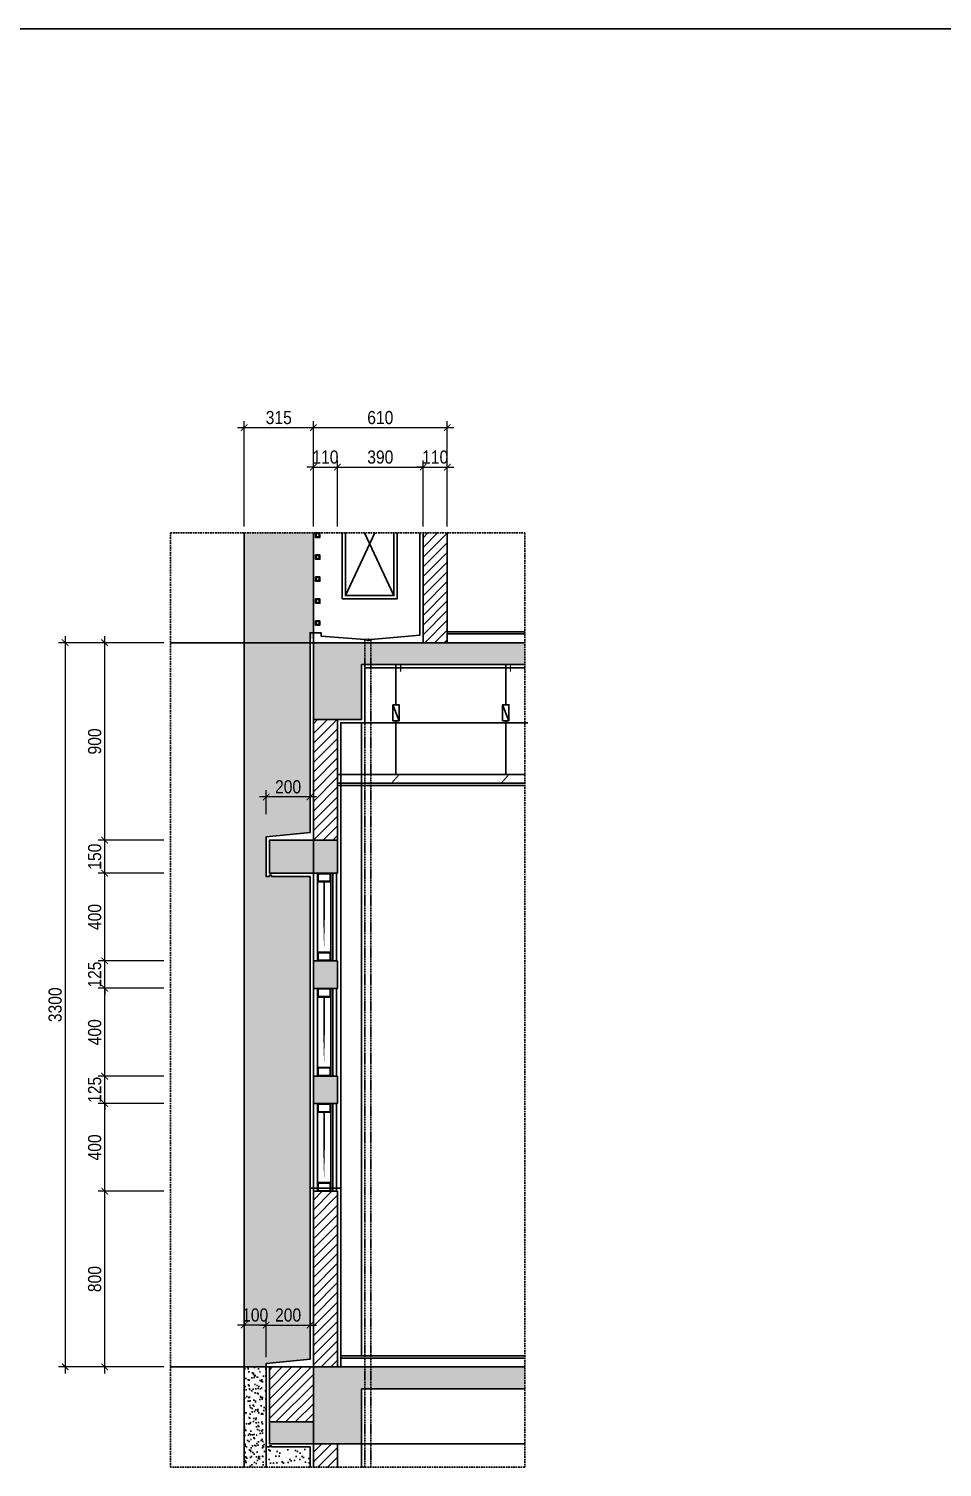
# Model space of a CAD drawing. Header units: millimetres. Extents: x -82962 to 19744, y -138000 to 4535.
# Drawn here: x 1487 to 5648, y -102815 to -96261 of the extents above; entities that cross this region are included whole.
import ezdxf

# ---------------------------------------------------------------- set-up
doc = ezdxf.new("R2010")
doc.units = ezdxf.units.MM
doc.header["$LTSCALE"] = 1000
doc.header["$MEASUREMENT"] = 0
doc.header["$PDMODE"] = 3
doc.linetypes.add('HIDDEN', pattern=[0.375, 0.25, -0.125])
doc.layers.get('0').update_dxf_attribs({"lineweight": 30})
doc.layers.get('DEFPOINTS').update_dxf_attribs({"color": 4, "lineweight": 30})
doc.layers.add('THAY', color=4, linetype='Continuous', lineweight=30)
doc.styles.add('ARIAL', font='arial.ttf', dxfattribs={"width": 0.85})
doc.dimstyles.new('DIM 1-100', dxfattribs={"dimscale": 0, "dimtxt": 2, "dimasz": 1, "dimexe": 1, "dimexo": 1, "dimgap": 0.5, "dimtad": 1, "dimdec": 4, "dimrnd": 1, "dimdsep": 46, "dimtxsty": 'ARIAL', "dimblk1": 'ARCHTICK', "dimblk2": 'ARCHTICK', "dimsah": 1, "dimcen": 2, "dimdle": 1, "dimclrd": 9, "dimclre": 9, "dimclrt": 1, "dimadec": 0, "dimazin": 0, "dimtfac": 1, "dimtdec": 4, "dimtix": 1, "dimtmove": 2, "dimatfit": 3, "dimldrblk": 'DOT', "dimfxl": 1, "dimtvp": 1, "dimtolj": 1, "dimarcsym": 0})

# ---------------------------------------------------------------- blocks, each defined once
blk = doc.blocks.new('_ARCHTICK')
at = {"color": 0, "linetype": 'ByBlock', "const_width": 0.15}
blk.add_lwpolyline([(-0.5, -0.5), (0.5, 0.5)], dxfattribs=at)
blk = doc.blocks.new('*D833')
at = {"layer": 'DEFPOINTS', "color": 0, "ltscale": 0.2, "transparency": 16777216}
for p in [(1833.3, -101558.1), (2133.3, -101558.1), (2133.3, -102358.1)]:
    blk.add_point(p, dxfattribs=at)
at = {"layer": 'THAY', "color": 9, "lineweight": -2, "ltscale": 0.2, "transparency": 16777216}
for p, q in [((1833.3, -102388.1), (1833.3, -101528.1)), ((2103.3, -101558.1), (1803.3, -101558.1)), ((2103.3, -102358.1), (1803.3, -102358.1))]:
    blk.add_line(p, q, dxfattribs=at)
at = {"layer": 'THAY', "color": 9, "lineweight": -2, "ltscale": 0.2, "transparency": 16777216, "xscale": 30, "yscale": 30, "zscale": 30}
for p, rotation in [((1833.3, -101558.1), 90), ((1833.3, -102358.1), 270)]:
    blk.add_blockref('_ARCHTICK', p, dxfattribs=dict(at, rotation=rotation))
at = {"layer": 'THAY', "color": 1, "ltscale": 0.2, "transparency": 16777216, "insert": (1787.7, -101958.1), "char_height": 60, "attachment_point": 5, "rotation": 90, "style": 'ARIAL'}
blk.add_mtext('\\A1;800', dxfattribs=at)
blk = doc.blocks.new('_DOT')
at = {"color": 0, "linetype": 'ByBlock', "ltscale": 10}
blk.add_line((-0.5, 0), (-1, 0), dxfattribs=at)
at = {"color": 0, "linetype": 'ByBlock', "ltscale": 10, "const_width": 0.5}
blk.add_lwpolyline([(-0.25, 0, 1), (0.25, 0, 1)], format="xyb", close=True, dxfattribs=at)
blk = doc.blocks.new('*D834')
at = {"layer": 'DEFPOINTS', "color": 0, "ltscale": 0.2, "transparency": 16777216}
for p in [(1833.3, -101158.1), (2133.3, -101158.1), (2133.3, -101558.1)]:
    blk.add_point(p, dxfattribs=at)
at = {"layer": 'THAY', "color": 9, "lineweight": -2, "ltscale": 0.2, "transparency": 16777216}
for p, q in [((1833.3, -101588.1), (1833.3, -101128.1)), ((2103.3, -101158.1), (1803.3, -101158.1)), ((2103.3, -101558.1), (1803.3, -101558.1))]:
    blk.add_line(p, q, dxfattribs=at)
at = {"layer": 'THAY', "color": 9, "lineweight": -2, "ltscale": 0.2, "transparency": 16777216, "xscale": 30, "yscale": 30, "zscale": 30}
for p, rotation in [((1833.3, -101158.1), 90), ((1833.3, -101558.1), 270)]:
    blk.add_blockref('_ARCHTICK', p, dxfattribs=dict(at, rotation=rotation))
at = {"layer": 'THAY', "color": 1, "ltscale": 0.2, "transparency": 16777216, "insert": (1787.7, -101358.1), "char_height": 60, "attachment_point": 5, "rotation": 90, "style": 'ARIAL'}
blk.add_mtext('\\A1;400', dxfattribs=at)
blk = doc.blocks.new('*D835')
at = {"layer": 'DEFPOINTS', "color": 0, "ltscale": 0.2, "transparency": 16777216}
for p in [(1833.3, -101033.1), (2133.3, -101033.1), (2133.3, -101158.1)]:
    blk.add_point(p, dxfattribs=at)
at = {"layer": 'THAY', "color": 9, "lineweight": -2, "ltscale": 0.2, "transparency": 16777216}
for p, q in [((1833.3, -101033.1), (1833.3, -101003.1)), ((2103.3, -101033.1), (1803.3, -101033.1)), ((1833.3, -101158.1), (1833.3, -101033.1)), ((2103.3, -101158.1), (1803.3, -101158.1)), ((1833.3, -101158.1), (1833.3, -101188.1))]:
    blk.add_line(p, q, dxfattribs=at)
at = {"layer": 'THAY', "color": 9, "lineweight": -2, "ltscale": 0.2, "transparency": 16777216, "xscale": 30, "yscale": 30, "zscale": 30}
for p, rotation in [((1833.3, -101033.1), 270), ((1833.3, -101158.1), 90)]:
    blk.add_blockref('_ARCHTICK', p, dxfattribs=dict(at, rotation=rotation))
at = {"layer": 'THAY', "color": 1, "ltscale": 0.2, "transparency": 16777216, "insert": (1787.7, -101095.6), "char_height": 60, "attachment_point": 5, "rotation": 90, "style": 'ARIAL'}
blk.add_mtext('\\A1;125', dxfattribs=at)
blk = doc.blocks.new('*D836')
at = {"layer": 'DEFPOINTS', "color": 0, "ltscale": 0.2, "transparency": 16777216}
for p in [(1833.3, -100633.1), (2133.3, -100633.1), (2133.3, -101033.1)]:
    blk.add_point(p, dxfattribs=at)
at = {"layer": 'THAY', "color": 9, "lineweight": -2, "ltscale": 0.2, "transparency": 16777216}
for p, q in [((1833.3, -101063.1), (1833.3, -100603.1)), ((2103.3, -100633.1), (1803.3, -100633.1)), ((2103.3, -101033.1), (1803.3, -101033.1))]:
    blk.add_line(p, q, dxfattribs=at)
at = {"layer": 'THAY', "color": 9, "lineweight": -2, "ltscale": 0.2, "transparency": 16777216, "xscale": 30, "yscale": 30, "zscale": 30}
for p, rotation in [((1833.3, -100633.1), 90), ((1833.3, -101033.1), 270)]:
    blk.add_blockref('_ARCHTICK', p, dxfattribs=dict(at, rotation=rotation))
at = {"layer": 'THAY', "color": 1, "ltscale": 0.2, "transparency": 16777216, "insert": (1787.7, -100833.1), "char_height": 60, "attachment_point": 5, "rotation": 90, "style": 'ARIAL'}
blk.add_mtext('\\A1;400', dxfattribs=at)
blk = doc.blocks.new('*D837')
at = {"layer": 'DEFPOINTS', "color": 0, "ltscale": 0.2, "transparency": 16777216}
for p in [(1833.3, -100508.1), (2133.3, -100508.1), (2133.3, -100633.1)]:
    blk.add_point(p, dxfattribs=at)
at = {"layer": 'THAY', "color": 9, "lineweight": -2, "ltscale": 0.2, "transparency": 16777216}
for p, q in [((1833.3, -100508.1), (1833.3, -100478.1)), ((2103.3, -100508.1), (1803.3, -100508.1)), ((1833.3, -100633.1), (1833.3, -100508.1)), ((2103.3, -100633.1), (1803.3, -100633.1)), ((1833.3, -100633.1), (1833.3, -100663.1))]:
    blk.add_line(p, q, dxfattribs=at)
at = {"layer": 'THAY', "color": 9, "lineweight": -2, "ltscale": 0.2, "transparency": 16777216, "xscale": 30, "yscale": 30, "zscale": 30}
for p, rotation in [((1833.3, -100508.1), 270), ((1833.3, -100633.1), 90)]:
    blk.add_blockref('_ARCHTICK', p, dxfattribs=dict(at, rotation=rotation))
at = {"layer": 'THAY', "color": 1, "ltscale": 0.2, "transparency": 16777216, "insert": (1787.7, -100570.6), "char_height": 60, "attachment_point": 5, "rotation": 90, "style": 'ARIAL'}
blk.add_mtext('\\A1;125', dxfattribs=at)
blk = doc.blocks.new('*D838')
at = {"layer": 'DEFPOINTS', "color": 0, "ltscale": 0.2, "transparency": 16777216}
for p in [(1833.3, -100108.1), (2133.3, -100108.1), (2133.3, -100508.1)]:
    blk.add_point(p, dxfattribs=at)
at = {"layer": 'THAY', "color": 9, "lineweight": -2, "ltscale": 0.2, "transparency": 16777216}
for p, q in [((1833.3, -100538.1), (1833.3, -100078.1)), ((2103.3, -100108.1), (1803.3, -100108.1)), ((2103.3, -100508.1), (1803.3, -100508.1))]:
    blk.add_line(p, q, dxfattribs=at)
at = {"layer": 'THAY', "color": 9, "lineweight": -2, "ltscale": 0.2, "transparency": 16777216, "xscale": 30, "yscale": 30, "zscale": 30}
for p, rotation in [((1833.3, -100108.1), 90), ((1833.3, -100508.1), 270)]:
    blk.add_blockref('_ARCHTICK', p, dxfattribs=dict(at, rotation=rotation))
at = {"layer": 'THAY', "color": 1, "ltscale": 0.2, "transparency": 16777216, "insert": (1787.7, -100308.1), "char_height": 60, "attachment_point": 5, "rotation": 90, "style": 'ARIAL'}
blk.add_mtext('\\A1;400', dxfattribs=at)
blk = doc.blocks.new('*D839')
at = {"layer": 'DEFPOINTS', "color": 0, "ltscale": 0.2, "transparency": 16777216}
for p in [(1833.3, -99958.1), (2133.3, -99958.1), (2133.3, -100108.1)]:
    blk.add_point(p, dxfattribs=at)
at = {"layer": 'THAY', "color": 9, "lineweight": -2, "ltscale": 0.2, "transparency": 16777216}
for p, q in [((2103.3, -99958.1), (1803.3, -99958.1)), ((1833.3, -100138.1), (1833.3, -99928.1)), ((2103.3, -100108.1), (1803.3, -100108.1))]:
    blk.add_line(p, q, dxfattribs=at)
at = {"layer": 'THAY', "color": 9, "lineweight": -2, "ltscale": 0.2, "transparency": 16777216, "xscale": 30, "yscale": 30, "zscale": 30}
for p, rotation in [((1833.3, -99958.1), 90), ((1833.3, -100108.1), 270)]:
    blk.add_blockref('_ARCHTICK', p, dxfattribs=dict(at, rotation=rotation))
at = {"layer": 'THAY', "color": 1, "ltscale": 0.2, "transparency": 16777216, "insert": (1787.7, -100033.1), "char_height": 60, "attachment_point": 5, "rotation": 90, "style": 'ARIAL'}
blk.add_mtext('\\A1;150', dxfattribs=at)
blk = doc.blocks.new('*D840')
at = {"layer": 'DEFPOINTS', "color": 0, "ltscale": 0.2, "transparency": 16777216}
for p in [(1833.3, -99058.1), (2133.3, -99058.1), (2133.3, -99958.1)]:
    blk.add_point(p, dxfattribs=at)
at = {"layer": 'THAY', "color": 9, "lineweight": -2, "ltscale": 0.2, "transparency": 16777216}
for p, q in [((1833.3, -99988.1), (1833.3, -99028.1)), ((2103.3, -99058.1), (1803.3, -99058.1)), ((2103.3, -99958.1), (1803.3, -99958.1))]:
    blk.add_line(p, q, dxfattribs=at)
at = {"layer": 'THAY', "color": 9, "lineweight": -2, "ltscale": 0.2, "transparency": 16777216, "xscale": 30, "yscale": 30, "zscale": 30}
for p, rotation in [((1833.3, -99058.1), 90), ((1833.3, -99958.1), 270)]:
    blk.add_blockref('_ARCHTICK', p, dxfattribs=dict(at, rotation=rotation))
at = {"layer": 'THAY', "color": 1, "ltscale": 0.2, "transparency": 16777216, "insert": (1787.7, -99508.1), "char_height": 60, "attachment_point": 5, "rotation": 90, "style": 'ARIAL'}
blk.add_mtext('\\A1;900', dxfattribs=at)
blk = doc.blocks.new('*D841')
at = {"layer": 'DEFPOINTS', "color": 0, "ltscale": 0.2, "transparency": 16777216}
for p in [(2133.3, -99058.1), (1653.3, -102358.1), (2133.3, -102358.1)]:
    blk.add_point(p, dxfattribs=at)
at = {"layer": 'THAY', "color": 9, "lineweight": -2, "ltscale": 0.2, "transparency": 16777216}
for p, q in [((1653.3, -99028.1), (1653.3, -102388.1)), ((2103.3, -99058.1), (1623.3, -99058.1)), ((2103.3, -102358.1), (1623.3, -102358.1))]:
    blk.add_line(p, q, dxfattribs=at)
at = {"layer": 'THAY', "color": 9, "lineweight": -2, "ltscale": 0.2, "transparency": 16777216, "xscale": 30, "yscale": 30, "zscale": 30}
for p, rotation in [((1653.3, -99058.1), 90), ((1653.3, -102358.1), 270)]:
    blk.add_blockref('_ARCHTICK', p, dxfattribs=dict(at, rotation=rotation))
at = {"layer": 'THAY', "color": 1, "ltscale": 0.2, "transparency": 16777216, "insert": (1607.7, -100708.1), "char_height": 60, "attachment_point": 5, "rotation": 90, "style": 'ARIAL'}
blk.add_mtext('\\A1;3300', dxfattribs=at)
blk = doc.blocks.new('*D842')
at = {"layer": 'DEFPOINTS', "color": 0, "ltscale": 0.2, "transparency": 16777216}
for p in [(2783.7, -98078.1), (2468.7, -98558.1), (2783.7, -98558.1)]:
    blk.add_point(p, dxfattribs=at)
at = {"layer": 'THAY', "color": 9, "lineweight": -2, "ltscale": 0.2, "transparency": 16777216}
for p, q in [((2468.7, -98528.1), (2468.7, -98048.1)), ((2783.7, -98528.1), (2783.7, -98048.1)), ((2438.7, -98078.1), (2813.7, -98078.1))]:
    blk.add_line(p, q, dxfattribs=at)
at = {"layer": 'THAY', "color": 9, "lineweight": -2, "ltscale": 0.2, "transparency": 16777216, "xscale": 30, "yscale": 30, "zscale": 30, "rotation": 180}
blk.add_blockref('_ARCHTICK', (2468.7, -98078.1), dxfattribs=at)
at = {"layer": 'THAY', "color": 9, "lineweight": -2, "ltscale": 0.2, "transparency": 16777216, "xscale": 30, "yscale": 30, "zscale": 30}
blk.add_blockref('_ARCHTICK', (2783.7, -98078.1), dxfattribs=at)
at = {"layer": 'THAY', "color": 1, "ltscale": 0.2, "transparency": 16777216, "insert": (2626.2, -98032.5), "char_height": 60, "attachment_point": 5, "style": 'ARIAL'}
blk.add_mtext('\\A1;315', dxfattribs=at)
blk = doc.blocks.new('*D843')
at = {"layer": 'DEFPOINTS', "color": 0, "ltscale": 0.2, "transparency": 16777216}
for p in [(2893.7, -98258.1), (2783.7, -98558.1), (2893.7, -98558.1)]:
    blk.add_point(p, dxfattribs=at)
at = {"layer": 'THAY', "color": 9, "lineweight": -2, "ltscale": 0.2, "transparency": 16777216}
for p, q in [((2783.7, -98528.1), (2783.7, -98228.1)), ((2893.7, -98528.1), (2893.7, -98228.1)), ((2783.7, -98258.1), (2753.7, -98258.1)), ((2783.7, -98258.1), (2893.7, -98258.1)), ((2893.7, -98258.1), (2923.7, -98258.1))]:
    blk.add_line(p, q, dxfattribs=at)
at = {"layer": 'THAY', "color": 9, "lineweight": -2, "ltscale": 0.2, "transparency": 16777216, "xscale": 30, "yscale": 30, "zscale": 30}
blk.add_blockref('_ARCHTICK', (2783.7, -98258.1), dxfattribs=at)
at = {"layer": 'THAY', "color": 9, "lineweight": -2, "ltscale": 0.2, "transparency": 16777216, "xscale": 30, "yscale": 30, "zscale": 30, "rotation": 180}
blk.add_blockref('_ARCHTICK', (2893.7, -98258.1), dxfattribs=at)
at = {"layer": 'THAY', "color": 1, "ltscale": 0.2, "transparency": 16777216, "insert": (2838.7, -98212.5), "char_height": 60, "attachment_point": 5, "style": 'ARIAL'}
blk.add_mtext('\\A1;110', dxfattribs=at)
blk = doc.blocks.new('*D844')
at = {"layer": 'DEFPOINTS', "color": 0, "ltscale": 0.2, "transparency": 16777216}
for p in [(3283.7, -98258.1), (2893.7, -98558.1), (3283.7, -98558.1)]:
    blk.add_point(p, dxfattribs=at)
at = {"layer": 'THAY', "color": 9, "lineweight": -2, "ltscale": 0.2, "transparency": 16777216}
for p, q in [((2893.7, -98528.1), (2893.7, -98228.1)), ((3283.7, -98528.1), (3283.7, -98228.1)), ((2863.7, -98258.1), (3313.7, -98258.1))]:
    blk.add_line(p, q, dxfattribs=at)
at = {"layer": 'THAY', "color": 9, "lineweight": -2, "ltscale": 0.2, "transparency": 16777216, "xscale": 30, "yscale": 30, "zscale": 30, "rotation": 180}
blk.add_blockref('_ARCHTICK', (2893.7, -98258.1), dxfattribs=at)
at = {"layer": 'THAY', "color": 9, "lineweight": -2, "ltscale": 0.2, "transparency": 16777216, "xscale": 30, "yscale": 30, "zscale": 30}
blk.add_blockref('_ARCHTICK', (3283.7, -98258.1), dxfattribs=at)
at = {"layer": 'THAY', "color": 1, "ltscale": 0.2, "transparency": 16777216, "insert": (3088.7, -98212.5), "char_height": 60, "attachment_point": 5, "style": 'ARIAL'}
blk.add_mtext('\\A1;390', dxfattribs=at)
blk = doc.blocks.new('*D845')
at = {"layer": 'DEFPOINTS', "color": 0, "ltscale": 0.2, "transparency": 16777216}
for p in [(3393.7, -98258.1), (3283.7, -98558.1), (3393.7, -98558.1)]:
    blk.add_point(p, dxfattribs=at)
at = {"layer": 'THAY', "color": 9, "lineweight": -2, "ltscale": 0.2, "transparency": 16777216}
for p, q in [((3283.7, -98528.1), (3283.7, -98228.1)), ((3393.7, -98528.1), (3393.7, -98228.1)), ((3283.7, -98258.1), (3253.7, -98258.1)), ((3283.7, -98258.1), (3393.7, -98258.1)), ((3393.7, -98258.1), (3423.7, -98258.1))]:
    blk.add_line(p, q, dxfattribs=at)
at = {"layer": 'THAY', "color": 9, "lineweight": -2, "ltscale": 0.2, "transparency": 16777216, "xscale": 30, "yscale": 30, "zscale": 30}
blk.add_blockref('_ARCHTICK', (3283.7, -98258.1), dxfattribs=at)
at = {"layer": 'THAY', "color": 9, "lineweight": -2, "ltscale": 0.2, "transparency": 16777216, "xscale": 30, "yscale": 30, "zscale": 30, "rotation": 180}
blk.add_blockref('_ARCHTICK', (3393.7, -98258.1), dxfattribs=at)
at = {"layer": 'THAY', "color": 1, "ltscale": 0.2, "transparency": 16777216, "insert": (3338.7, -98212.5), "char_height": 60, "attachment_point": 5, "style": 'ARIAL'}
blk.add_mtext('\\A1;110', dxfattribs=at)
blk = doc.blocks.new('*D846')
at = {"layer": 'DEFPOINTS', "color": 0, "ltscale": 0.2, "transparency": 16777216}
for p in [(3393.7, -98078.1), (2783.7, -98558.1), (3393.7, -98558.1)]:
    blk.add_point(p, dxfattribs=at)
at = {"layer": 'THAY', "color": 9, "lineweight": -2, "ltscale": 0.2, "transparency": 16777216}
for p, q in [((2783.7, -98528.1), (2783.7, -98048.1)), ((3393.7, -98528.1), (3393.7, -98048.1)), ((2753.7, -98078.1), (3423.7, -98078.1))]:
    blk.add_line(p, q, dxfattribs=at)
at = {"layer": 'THAY', "color": 9, "lineweight": -2, "ltscale": 0.2, "transparency": 16777216, "xscale": 30, "yscale": 30, "zscale": 30, "rotation": 180}
blk.add_blockref('_ARCHTICK', (2783.7, -98078.1), dxfattribs=at)
at = {"layer": 'THAY', "color": 9, "lineweight": -2, "ltscale": 0.2, "transparency": 16777216, "xscale": 30, "yscale": 30, "zscale": 30}
blk.add_blockref('_ARCHTICK', (3393.7, -98078.1), dxfattribs=at)
at = {"layer": 'THAY', "color": 1, "ltscale": 0.2, "transparency": 16777216, "insert": (3088.7, -98032.5), "char_height": 60, "attachment_point": 5, "style": 'ARIAL'}
blk.add_mtext('\\A1;610', dxfattribs=at)
blk = doc.blocks.new('*D847')
at = {"layer": 'DEFPOINTS', "color": 0, "ltscale": 0.2, "transparency": 16777216}
for p in [(2768.7, -102167.6), (2768.7, -102303.8), (2568.7, -102343.1)]:
    blk.add_point(p, dxfattribs=at)
at = {"layer": 'THAY', "color": 9, "lineweight": -2, "ltscale": 0.2, "transparency": 16777216}
for p, q in [((2538.7, -102167.6), (2798.7, -102167.6)), ((2568.7, -102313.1), (2568.7, -102137.6)), ((2768.7, -102273.8), (2768.7, -102137.6))]:
    blk.add_line(p, q, dxfattribs=at)
at = {"layer": 'THAY', "color": 9, "lineweight": -2, "ltscale": 0.2, "transparency": 16777216, "xscale": 30, "yscale": 30, "zscale": 30, "rotation": 180}
blk.add_blockref('_ARCHTICK', (2568.7, -102167.6), dxfattribs=at)
at = {"layer": 'THAY', "color": 9, "lineweight": -2, "ltscale": 0.2, "transparency": 16777216, "xscale": 30, "yscale": 30, "zscale": 30}
blk.add_blockref('_ARCHTICK', (2768.7, -102167.6), dxfattribs=at)
at = {"layer": 'THAY', "color": 1, "ltscale": 0.2, "transparency": 16777216, "insert": (2668.7, -102122), "char_height": 60, "attachment_point": 5, "style": 'ARIAL'}
blk.add_mtext('\\A1;200', dxfattribs=at)
blk = doc.blocks.new('*D848')
at = {"layer": 'DEFPOINTS', "color": 0, "ltscale": 0.2, "transparency": 16777216}
for p in [(2468.7, -102167.6), (2468.7, -102241.5), (2568.7, -102343.1)]:
    blk.add_point(p, dxfattribs=at)
at = {"layer": 'THAY', "color": 9, "lineweight": -2, "ltscale": 0.2, "transparency": 16777216}
for p, q in [((2468.7, -102167.6), (2438.7, -102167.6)), ((2468.7, -102211.5), (2468.7, -102137.6)), ((2568.7, -102167.6), (2468.7, -102167.6)), ((2568.7, -102313.1), (2568.7, -102137.6)), ((2568.7, -102167.6), (2598.7, -102167.6))]:
    blk.add_line(p, q, dxfattribs=at)
at = {"layer": 'THAY', "color": 9, "lineweight": -2, "ltscale": 0.2, "transparency": 16777216, "xscale": 30, "yscale": 30, "zscale": 30}
blk.add_blockref('_ARCHTICK', (2468.7, -102167.6), dxfattribs=at)
at = {"layer": 'THAY', "color": 9, "lineweight": -2, "ltscale": 0.2, "transparency": 16777216, "xscale": 30, "yscale": 30, "zscale": 30, "rotation": 180}
blk.add_blockref('_ARCHTICK', (2568.7, -102167.6), dxfattribs=at)
at = {"layer": 'THAY', "color": 1, "ltscale": 0.2, "transparency": 16777216, "insert": (2518.7, -102122), "char_height": 60, "attachment_point": 5, "style": 'ARIAL'}
blk.add_mtext('\\A1;100', dxfattribs=at)
blk = doc.blocks.new('*D849')
at = {"layer": 'DEFPOINTS', "color": 0, "ltscale": 0.2, "transparency": 16777216}
for p in [(2568.7, -99760.8), (2568.7, -99870.1), (2768.7, -99870.1)]:
    blk.add_point(p, dxfattribs=at)
at = {"layer": 'THAY', "color": 9, "lineweight": -2, "ltscale": 0.2, "transparency": 16777216}
for p, q in [((2798.7, -99760.8), (2538.7, -99760.8)), ((2568.7, -99840.1), (2568.7, -99730.8)), ((2768.7, -99840.1), (2768.7, -99730.8))]:
    blk.add_line(p, q, dxfattribs=at)
at = {"layer": 'THAY', "color": 9, "lineweight": -2, "ltscale": 0.2, "transparency": 16777216, "xscale": 30, "yscale": 30, "zscale": 30, "rotation": 180}
blk.add_blockref('_ARCHTICK', (2568.7, -99760.8), dxfattribs=at)
at = {"layer": 'THAY', "color": 9, "lineweight": -2, "ltscale": 0.2, "transparency": 16777216, "xscale": 30, "yscale": 30, "zscale": 30}
blk.add_blockref('_ARCHTICK', (2768.7, -99760.8), dxfattribs=at)
at = {"layer": 'THAY', "color": 1, "ltscale": 0.2, "transparency": 16777216, "insert": (2668.7, -99715.1), "char_height": 60, "attachment_point": 5, "style": 'ARIAL'}
blk.add_mtext('\\A1;200', dxfattribs=at)

msp = doc.modelspace()

# ---------------------------------------------------------------- hatches: boundary and pattern name
at = {"layer": 'THAY', "ltscale": 0.2}
h = msp.add_hatch(dxfattribs=at)
h.set_pattern_fill('AR-SAND', color=256, scale=20, style=0)
h.set_pattern_definition([(37.5, (2468.672, -102358.128), (-1.25987, 38.53648), [0, -30.4, 0, -34, 0, -32.5]), (7.5, (2468.67, -102358.13), (35.3955, 56.4429), [0, -16.4, 0, -27.4, 0, -10.5]), (327.5, (2444.072, -102358.128), (62.28284, 0.11318), [0, -10, 0, -36, 0, -47]), (317.5, (2444.07, -102358.13), (60.1225, 17.5535), [0, -5, 0, -23.6, 0, -27])])
h.paths.add_polyline_path([(2768.67177, -100123.12753), (2568.67177, -100123.12753), (2568.67177, -99943.12753), (2765.20642, -99923.47406), (2768.67177, -99408.12753), (2768.67177, -99223.12753), (2768.67177, -99267.88388), (2768.67177, -99237.99817), (2768.67177, -99218.12753), (2768.67177, -99215.11208), (2768.67177, -99207.52531), (2768.67177, -99200.32887), (2768.67177, -99058.12753), (2468.67177, -99058.12753), (2468.67177, -102358.12753), (2568.67177, -102358.12753), (2568.67177, -102343.12753), (2769.63461, -102323.03124)])
h.paths.add_polyline_path([(2783.67177, -98558.12753), (2468.67177, -98558.12753), (2468.67177, -99058.12753), (2768.67177, -99058.12753), (2768.67177, -99043.12753), (2783.67177, -99036.98467)])
h = msp.add_hatch(dxfattribs=at)
h.set_pattern_fill('ANSI31', color=256, scale=250, style=0)
h.set_pattern_definition([(45, (2783.672, -100008.128), (-22.0971, 22.0971), [])])
h.paths.add_polyline_path([(3393.67177, -98558.12753), (3283.67177, -98558.12753), (3283.67177, -99058.12753), (3393.67177, -99058.12753)])
at = {"layer": 'THAY', "linetype": 'Continuous'}
h = msp.add_hatch(color=256, dxfattribs=at)
h.paths.add_polyline_path([(3003.67177, -99158.12753), (3746.50732, -99158.12753), (3746.50732, -99058.12753), (2783.67177, -99058.12753), (2783.67177, -99208.12753), (2783.67177, -99408.12753), (2893.67177, -99408.12753), (3003.67177, -99408.12753)])
h.paths.add_polyline_path([(2783.67177, -99058.12753), (2783.67177, -99085.68533), (2783.67177, -99195.55204), (2783.67177, -99208.12753)])
at = {"layer": 'THAY', "ltscale": 0.2}
h = msp.add_hatch(dxfattribs=at)
h.set_pattern_fill('ANSI31', color=256, scale=250, style=0)
h.set_pattern_definition([(45, (2783.672, -99958.128), (-22.097, 22.097), [])])
h.paths.add_polyline_path([(2893.67177, -99408.12753), (2783.67177, -99408.12753), (2783.67177, -99958.12753), (2893.67177, -99958.12753)])
at = {"layer": 'THAY', "linetype": 'Continuous'}
h = msp.add_hatch(color=256, dxfattribs=at)
h.paths.add_polyline_path([(2893.67177, -99958.12753), (2583.67177, -99958.12753), (2583.67177, -100108.12753), (2893.67177, -100108.12753)])
h.paths.add_polyline_path([(2893.67177, -100508.12753), (2783.67177, -100508.12753), (2783.67177, -100633.12753), (2893.67177, -100633.12753)])
h.paths.add_polyline_path([(2893.67177, -101033.12753), (2783.67177, -101033.12753), (2783.67177, -101158.12753), (2893.67177, -101158.12753)])
at = {"layer": 'THAY', "ltscale": 0.2}
h = msp.add_hatch(dxfattribs=at)
h.set_pattern_fill('ANSI31', color=256, scale=250, style=0)
h.set_pattern_definition([(45, (2583.672, -103344.78), (-22.0971, 22.0971), [])])
h.paths.add_polyline_path([(2783.67177, -102358.12753), (2583.67177, -102358.12753), (2583.67177, -102608.12753), (2783.67177, -102608.12753)])
h.paths.add_polyline_path([(2893.67177, -101558.12753), (2783.67177, -101558.12753), (2783.67177, -102358.12753), (2893.67177, -102358.12753)])
h.paths.add_polyline_path([(2783.67177, -102815.36863), (2893.67177, -102815.36863), (2893.67177, -102708.12753), (2783.67177, -102708.12753)])
h = msp.add_hatch(dxfattribs=at)
h.set_pattern_fill('AR-SAND', color=256, scale=20, style=0)
h.set_pattern_definition([(37.5, (2468.672, -103344.78), (-1.2599, 38.5365), [0, -30.4, 0, -34, 0, -32.5]), (7.5, (2468.67, -103344.78), (35.3955, 56.443), [0, -16.4, 0, -27.4, 0, -10.5]), (327.5, (2444.072, -103344.78), (62.2828, 0.1132), [0, -10, 0, -36, 0, -47]), (317.5, (2444.07, -103344.78), (60.1225, 17.5535), [0, -5, 0, -23.6, 0, -27])])
h.paths.add_polyline_path([(2468.67177, -102815.36863), (2568.67177, -102815.36863), (2568.67177, -102358.12753), (2468.67177, -102358.12753)])
at = {"layer": 'THAY', "linetype": 'Continuous'}
h = msp.add_hatch(color=256, dxfattribs=at)
h.paths.add_polyline_path([(2783.67177, -102608.12753), (2583.67177, -102608.12753), (2583.67177, -102708.12753), (2783.67177, -102708.12753)])
h.paths.add_polyline_path([(3003.67177, -102458.12753), (3746.50732, -102458.12753), (3746.50732, -102358.12753), (2783.67177, -102358.12753), (2783.67177, -102608.12753), (2783.67177, -102708.12753), (3003.67177, -102708.12753)])
at = {"layer": 'THAY', "ltscale": 0.2}
h = msp.add_hatch(dxfattribs=at)
h.set_pattern_fill('AR-SAND', color=256, scale=30, style=0)
h.set_pattern_definition([(37.5, (2568.67, -103344.78), (-1.8898, 57.8047), [0, -45.6, 0, -51, 0, -48.75]), (7.5, (2568.67, -103344.78), (53.093, 84.664), [0, -24.6, 0, -41.1, 0, -15.75]), (327.5, (2531.77, -103344.78), (93.4243, 0.1698), [0, -15, 0, -54, 0, -70.5]), (317.5, (2531.77, -103344.78), (90.184, 26.33), [0, -7.5, 0, -35.4, 0, -40.5])])
h.paths.add_polyline_path([(2568.67177, -102815.36863), (2768.67177, -102815.36863), (2768.67177, -102723.12753), (2593.67177, -102723.12753), (2593.67177, -102718.12753), (2583.67177, -102718.12753), (2583.67177, -102723.12753), (2568.67177, -102723.12753)])

# ---------------------------------------------------------------- linework, layer by layer
for p, q in [((-14491.20828, -96260.54667), (19744.41861, -96260.54667)), ((2930.54334, -98843.12753), (3063.9476, -98558.12753)), ((3017.13909, -98558.12753), (3150.54334, -98843.12753)), ((3145.55075, -99340.79315), (3174.26358, -99413.72732)), ((3645.55075, -99340.79315), (3674.26358, -99413.72732))]:
    msp.add_line(p, q, dxfattribs=at)
at = {"layer": 'THAY', "ltscale": 0.02}
msp.add_line((2783.67177, -102815.36863), (2783.67177, -98558.12753), dxfattribs=at)
at = {"layer": 'THAY', "linetype": 'HIDDEN', "ltscale": 0.02}
for p, q in [((3018.67177, -102815.36863), (3018.67177, -99043.12753)), ((3045.67177, -102815.36863), (3045.67177, -99043.12753))]:
    msp.add_line(p, q, dxfattribs=at)
at = {"layer": 'THAY'}
for p, q in [((3003.67177, -99423.12753), (3003.67177, -102308.12753)), ((3761.50732, -99423.12753), (3018.67177, -99423.12753)), ((3746.50732, -102708.12753), (3003.67177, -102708.12753)), ((3003.67177, -102708.12753), (3003.67177, -102815.36863)), ((2568.67177, -102815.36863), (2568.67177, -102723.12753))]:
    msp.add_line(p, q, dxfattribs=at)
at = {"layer": 'THAY', "linetype": 'Continuous'}
for p, q in [((2783.67177, -102708.12753), (2783.67177, -102815.36863)), ((2893.67177, -102708.12753), (2893.67177, -102815.36863))]:
    msp.add_line(p, q, dxfattribs=at)
at = {"layer": 'THAY', "linetype": 'HIDDEN', "ltscale": 0.03}
msp.add_lwpolyline([(2133.32981, -98558.12753), (3746.50732, -98558.12753), (3746.50732, -102815.36863), (2133.32981, -102815.36863)], close=True, dxfattribs=at)
at = {"layer": 'THAY'}
for points in [[(2468.67177, -98558.12753), (2468.67177, -102815.36863)], [(2783.67177, -98558.12753), (2783.67177, -99013.12753)], [(2915.54334, -98558.12753), (2915.54334, -98858.12753), (3165.54334, -98858.12753), (3165.54334, -98558.12753)], [(2930.54334, -98558.12753), (2930.54334, -98843.12753), (3150.54334, -98843.12753), (3150.54334, -98558.12753)]]:
    msp.add_lwpolyline(points, dxfattribs=at)
at = {"layer": 'THAY', "ltscale": 0.2}
for points in [[(2813.67177, -98558.12753), (2793.67177, -98558.12753), (2793.67177, -98578.12753), (2813.67177, -98578.12753)], [(2810.67177, -98561.12753), (2796.67177, -98561.12753), (2796.67177, -98575.12753), (2810.67177, -98575.12753)], [(2813.67177, -98658.12753), (2793.67177, -98658.12753), (2793.67177, -98678.12753), (2813.67177, -98678.12753)], [(2810.67177, -98661.12753), (2796.67177, -98661.12753), (2796.67177, -98675.12753), (2810.67177, -98675.12753)], [(2813.67177, -98758.12753), (2793.67177, -98758.12753), (2793.67177, -98778.12753), (2813.67177, -98778.12753)], [(2810.67177, -98761.12753), (2796.67177, -98761.12753), (2796.67177, -98775.12753), (2810.67177, -98775.12753)], [(2813.67177, -98858.12753), (2793.67177, -98858.12753), (2793.67177, -98878.12753), (2813.67177, -98878.12753)], [(2810.67177, -98861.12753), (2796.67177, -98861.12753), (2796.67177, -98875.12753), (2810.67177, -98875.12753)], [(2813.67177, -98958.12753), (2793.67177, -98958.12753), (2793.67177, -98978.12753), (2813.67177, -98978.12753)], [(2810.67177, -98961.12753), (2796.67177, -98961.12753), (2796.67177, -98975.12753), (2810.67177, -98975.12753)], [(3145.55075, -99340.79315), (3174.26358, -99340.79315), (3174.26358, -99413.72732), (3145.55075, -99413.72732)], [(3645.55075, -99340.79315), (3674.26358, -99340.79315), (3674.26358, -99413.72732), (3645.55075, -99413.72732)], [(2802.67177, -100108.12753), (2802.67177, -100148.12753), (2862.67177, -100148.12753), (2862.67177, -100108.12753)], [(2862.67177, -100148.12753), (2862.67177, -100468.12753), (2802.67177, -100468.12753), (2802.67177, -100148.12753)], [(2805.67177, -100111.12753), (2805.67177, -100145.12753), (2859.67177, -100145.12753), (2859.67177, -100111.12753)], [(2802.67177, -100468.12753), (2802.67177, -100508.12753), (2862.67177, -100508.12753), (2862.67177, -100468.12753)], [(2805.67177, -100471.12753), (2805.67177, -100505.12753), (2859.67177, -100505.12753), (2859.67177, -100471.12753)], [(2802.67177, -100633.12753), (2802.67177, -100673.12753), (2862.67177, -100673.12753), (2862.67177, -100633.12753)], [(2862.67177, -100673.12753), (2862.67177, -100993.12753), (2802.67177, -100993.12753), (2802.67177, -100673.12753)], [(2805.67177, -100636.12753), (2805.67177, -100670.12753), (2859.67177, -100670.12753), (2859.67177, -100636.12753)], [(2802.67177, -100993.12753), (2802.67177, -101033.12753), (2862.67177, -101033.12753), (2862.67177, -100993.12753)], [(2805.67177, -100996.12753), (2805.67177, -101030.12753), (2859.67177, -101030.12753), (2859.67177, -100996.12753)], [(2802.67177, -101158.12753), (2802.67177, -101198.12753), (2862.67177, -101198.12753), (2862.67177, -101158.12753)], [(2862.67177, -101198.12753), (2862.67177, -101518.12753), (2802.67177, -101518.12753), (2802.67177, -101198.12753)], [(2805.67177, -101161.12753), (2805.67177, -101195.12753), (2859.67177, -101195.12753), (2859.67177, -101161.12753)], [(2802.67177, -101518.12753), (2802.67177, -101558.12753), (2862.67177, -101558.12753), (2862.67177, -101518.12753)], [(2805.67177, -101521.12753), (2805.67177, -101555.12753), (2859.67177, -101555.12753), (2859.67177, -101521.12753)], [(2893.67177, -102358.12753), (2783.67177, -102358.12753), (2783.67177, -101558.12753), (2893.67177, -101558.12753)], [(2583.67177, -102608.12753), (2783.67177, -102608.12753), (2783.67177, -102358.12753), (2583.67177, -102358.12753)]]:
    msp.add_lwpolyline(points, close=True, dxfattribs=at)
for points in [[(3268.67177, -98558.12753), (3268.67177, -99023.12753), (3045.67177, -99043.12753)], [(3393.67177, -98558.12753), (3393.67177, -99058.12753), (3283.67177, -99058.12753), (3283.67177, -98558.12753)], [(2768.67177, -99223.12753), (2768.67177, -99013.12753), (2818.67177, -99013.12753), (2818.67177, -99028.12753), (3018.67177, -99043.12753)], [(2908.67177, -101543.12753), (2908.67177, -99423.12753), (3018.67177, -99423.12753), (3018.67177, -99173.12753), (3746.50732, -99173.12753)], [(3159.90716, -99158.12753), (3159.90716, -99340.79315)], [(3659.90716, -99158.12753), (3659.90716, -99340.79315)], [(2568.67177, -100108.12753), (2568.67177, -99943.12753), (2768.67177, -99923.12753), (2768.67177, -99408.12753), (2768.67177, -99223.12753)], [(3159.90716, -99413.72732), (3159.90716, -99658.12753)], [(3659.90716, -99413.72732), (3659.90716, -99658.12753)], [(2893.67177, -99658.12753), (3746.50732, -99658.12753)], [(2893.67177, -99698.12753), (3746.50732, -99698.12753)], [(2568.67177, -100108.12753), (2568.67177, -100123.12753), (2583.67177, -100123.12753), (2583.67177, -100118.12753), (2593.67177, -100118.12753), (2593.67177, -100123.12753)], [(2593.67177, -100123.12753), (2768.67177, -100123.12753), (2768.67177, -101543.12753)], [(2583.67177, -102723.12753), (2568.67177, -102723.12753), (2568.67177, -102343.12753), (2768.67177, -102323.12753), (2768.67177, -101543.12753), (2908.67177, -101543.12753), (2908.67177, -102358.12753)], [(2568.67177, -102708.12753), (2568.67177, -102723.12753), (2583.67177, -102723.12753), (2583.67177, -102718.12753), (2593.67177, -102718.12753), (2593.67177, -102723.12753)], [(2593.67177, -102723.12753), (2768.67177, -102723.12753), (2768.67177, -102815.36863)]]:
    msp.add_lwpolyline(points, dxfattribs=at)
at = {"layer": 'THAY', "ltscale": 0.5}
for points in [[(3393.67177, -99008.12753), (3746.50732, -99008.12753)], [(3393.67177, -99018.12753), (3746.50732, -99018.12753)], [(3746.50732, -99058.12753), (2783.67177, -99058.12753), (2783.67177, -99408.12753), (3003.67177, -99408.12753), (3003.67177, -99158.12753)], [(3003.67177, -99158.12753), (3746.50732, -99158.12753)], [(2893.67177, -99708.12753), (3746.50732, -99708.12753)], [(2908.67177, -102308.12753), (3746.50732, -102308.12753)], [(2908.67177, -102318.12753), (3746.50732, -102318.12753)], [(3746.50732, -102358.12753), (2783.67177, -102358.12753), (2783.67177, -102708.12753), (3003.67177, -102708.12753), (3003.67177, -102458.12753)], [(3003.67177, -102458.12753), (3746.50732, -102458.12753)], [(2783.67177, -102708.12753), (2583.67177, -102708.12753), (2583.67177, -102608.12753), (2783.67177, -102608.12753)]]:
    msp.add_lwpolyline(points, dxfattribs=at)
at = {"layer": 'THAY', "ltscale": 0.02}
for points in [[(2133.32981, -99058.12753), (3746.50732, -99058.12753)], [(2133.32981, -102358.12753), (3746.50732, -102358.12753)]]:
    msp.add_lwpolyline(points, dxfattribs=at)
at = {"layer": 'THAY', "ltscale": 0.5}
for points in [[(2783.67177, -99208.12753), (2783.67177, -99208.12753), (2783.67177, -99058.12753), (2783.67177, -99058.12753)], [(2893.67177, -99958.12753), (2583.67177, -99958.12753), (2583.67177, -100108.12753), (2893.67177, -100108.12753)], [(2893.67177, -100508.12753), (2783.67177, -100508.12753), (2783.67177, -100633.12753), (2893.67177, -100633.12753)], [(2893.67177, -101033.12753), (2783.67177, -101033.12753), (2783.67177, -101158.12753), (2893.67177, -101158.12753)]]:
    msp.add_lwpolyline(points, close=True, dxfattribs=at)
at = {"layer": 'THAY', "ltscale": 0.2, "const_width": 5}
for points in [[(3138.5407, -99158.12753), (3181.27363, -99158.12753), (3181.27363, -99189.97624)], [(3638.5407, -99158.12753), (3681.27363, -99158.12753), (3681.27363, -99189.97624)], [(3139.76399, -99658.12753), (3175.04493, -99658.12753), (3139.76399, -99698.12753), (3174.27772, -99698.12753)], [(3639.76399, -99658.12753), (3675.04493, -99658.12753), (3639.76399, -99698.12753), (3674.27772, -99698.12753)]]:
    msp.add_lwpolyline(points, dxfattribs=at)
at = {"layer": 'THAY', "linetype": 'Continuous'}
msp.add_lwpolyline([(2783.67177, -99958.12753), (2893.67177, -99958.12753), (2893.67177, -99408.12753), (2783.67177, -99408.12753)], close=True, dxfattribs=at)
at = {"layer": 'THAY', "ltscale": 0.2, "const_width": 8}
for points in [[(2832.67177, -100468.12753), (2832.67177, -100148.12753), (2832.67177, -100148.12753), (2832.67177, -100468.12753)], [(2832.67177, -100993.12753), (2832.67177, -100673.12753), (2832.67177, -100673.12753), (2832.67177, -100993.12753)], [(2832.67177, -101518.12753), (2832.67177, -101198.12753), (2832.67177, -101198.12753), (2832.67177, -101518.12753)]]:
    msp.add_lwpolyline(points, close=True, dxfattribs=at)
at = {"layer": 'THAY'}
for points in [[(2888.67177, -100108.12753), (2888.67177, -100508.12753), (2872.67177, -100508.12753), (2872.67177, -100108.12753)], [(2888.67177, -100633.12753), (2888.67177, -101033.12753), (2872.67177, -101033.12753), (2872.67177, -100633.12753)], [(2888.67177, -101158.12753), (2888.67177, -101558.12753), (2872.67177, -101558.12753), (2872.67177, -101158.12753)]]:
    msp.add_lwpolyline(points, close=True, dxfattribs=at)
at = {"layer": 'THAY', "linetype": 'HIDDEN', "ltscale": 0.02}
msp.add_arc((3032.17177, -99025.58311), 22.13722, 232.422599348, 307.577400652, dxfattribs=at)
msp.add_spline([(3045.67177, -99043.12753), (3033.13173, -99042.69819), (3018.70678, -99043.13015)], degree=3, dxfattribs=at)

# ---------------------------------------------------------------- dimensions: what is measured, and where the dimension line sits
at = {"layer": 'THAY', "ltscale": 0.2}
for base, p1, p2, picture, middle in [((2783.67177, -98078.12753), (2468.67177, -98558.12753), (2783.67177, -98558.12753), '*D842', (2626.17177, -98032.47268)), ((3393.67177, -98078.12753), (2783.67177, -98558.12753), (3393.67177, -98558.12753), '*D846', (3088.67177, -98032.49315)), ((2893.67177, -98258.12753), (2783.67177, -98558.12753), (2893.67177, -98558.12753), '*D843', (2838.67177, -98212.49315)), ((3283.67177, -98258.12753), (2893.67177, -98558.12753), (3283.67177, -98558.12753), '*D844', (3088.67177, -98212.47268)), ((3393.67177, -98258.12753), (3283.67177, -98558.12753), (3393.67177, -98558.12753), '*D845', (3338.67177, -98212.49315)), ((2568.67177, -99760.75432), (2768.67177, -99870.13712), (2568.67177, -99870.13712), '*D849', (2668.67177, -99715.11994)), ((2468.67177, -102167.62889), (2568.67177, -102343.12753), (2468.67177, -102241.49211), '*D848', (2518.67177, -102121.99451)), ((2768.67177, -102167.62889), (2568.67177, -102343.12753), (2768.67177, -102303.78727), '*D847', (2668.67177, -102121.99451))]:
    dim = msp.add_linear_dim(base=base, p1=p1, p2=p2, dimstyle='DIM 1-100', override={"dimscale": 30}, dxfattribs=at)
    dim.commit()
    dim.dimension.update_dxf_attribs({"geometry": picture, "text_midpoint": middle})
for base, p1, p2, picture, middle in [((1653.32981, -102358.12753), (2133.32981, -99058.12753), (2133.32981, -102358.12753), '*D841', (1607.67497, -100708.12753)), ((1833.32981, -99058.12753), (2133.32981, -99958.12753), (2133.32981, -99058.12753), '*D840', (1787.69543, -99508.12753)), ((1833.32981, -99958.12753), (2133.32981, -100108.12753), (2133.32981, -99958.12753), '*D839', (1787.69543, -100033.12753)), ((1833.32981, -100108.12753), (2133.32981, -100508.12753), (2133.32981, -100108.12753), '*D838', (1787.69543, -100308.12753)), ((1833.32981, -100508.12753), (2133.32981, -100633.12753), (2133.32981, -100508.12753), '*D837', (1787.69543, -100570.62753)), ((1833.32981, -100633.12753), (2133.32981, -101033.12753), (2133.32981, -100633.12753), '*D836', (1787.69543, -100833.12753)), ((1833.32981, -101033.12753), (2133.32981, -101158.12753), (2133.32981, -101033.12753), '*D835', (1787.69543, -101095.62753)), ((1833.32981, -101158.12753), (2133.32981, -101558.12753), (2133.32981, -101158.12753), '*D834', (1787.69543, -101358.12753)), ((1833.32981, -101558.12753), (2133.32981, -102358.12753), (2133.32981, -101558.12753), '*D833', (1787.69543, -101958.12753))]:
    dim = msp.add_linear_dim(base=base, p1=p1, p2=p2, angle=90, dimstyle='DIM 1-100', override={"dimscale": 30}, dxfattribs=at)
    dim.commit()
    dim.dimension.update_dxf_attribs({"geometry": picture, "text_midpoint": middle})

doc.saveas('drawing.dxf')
